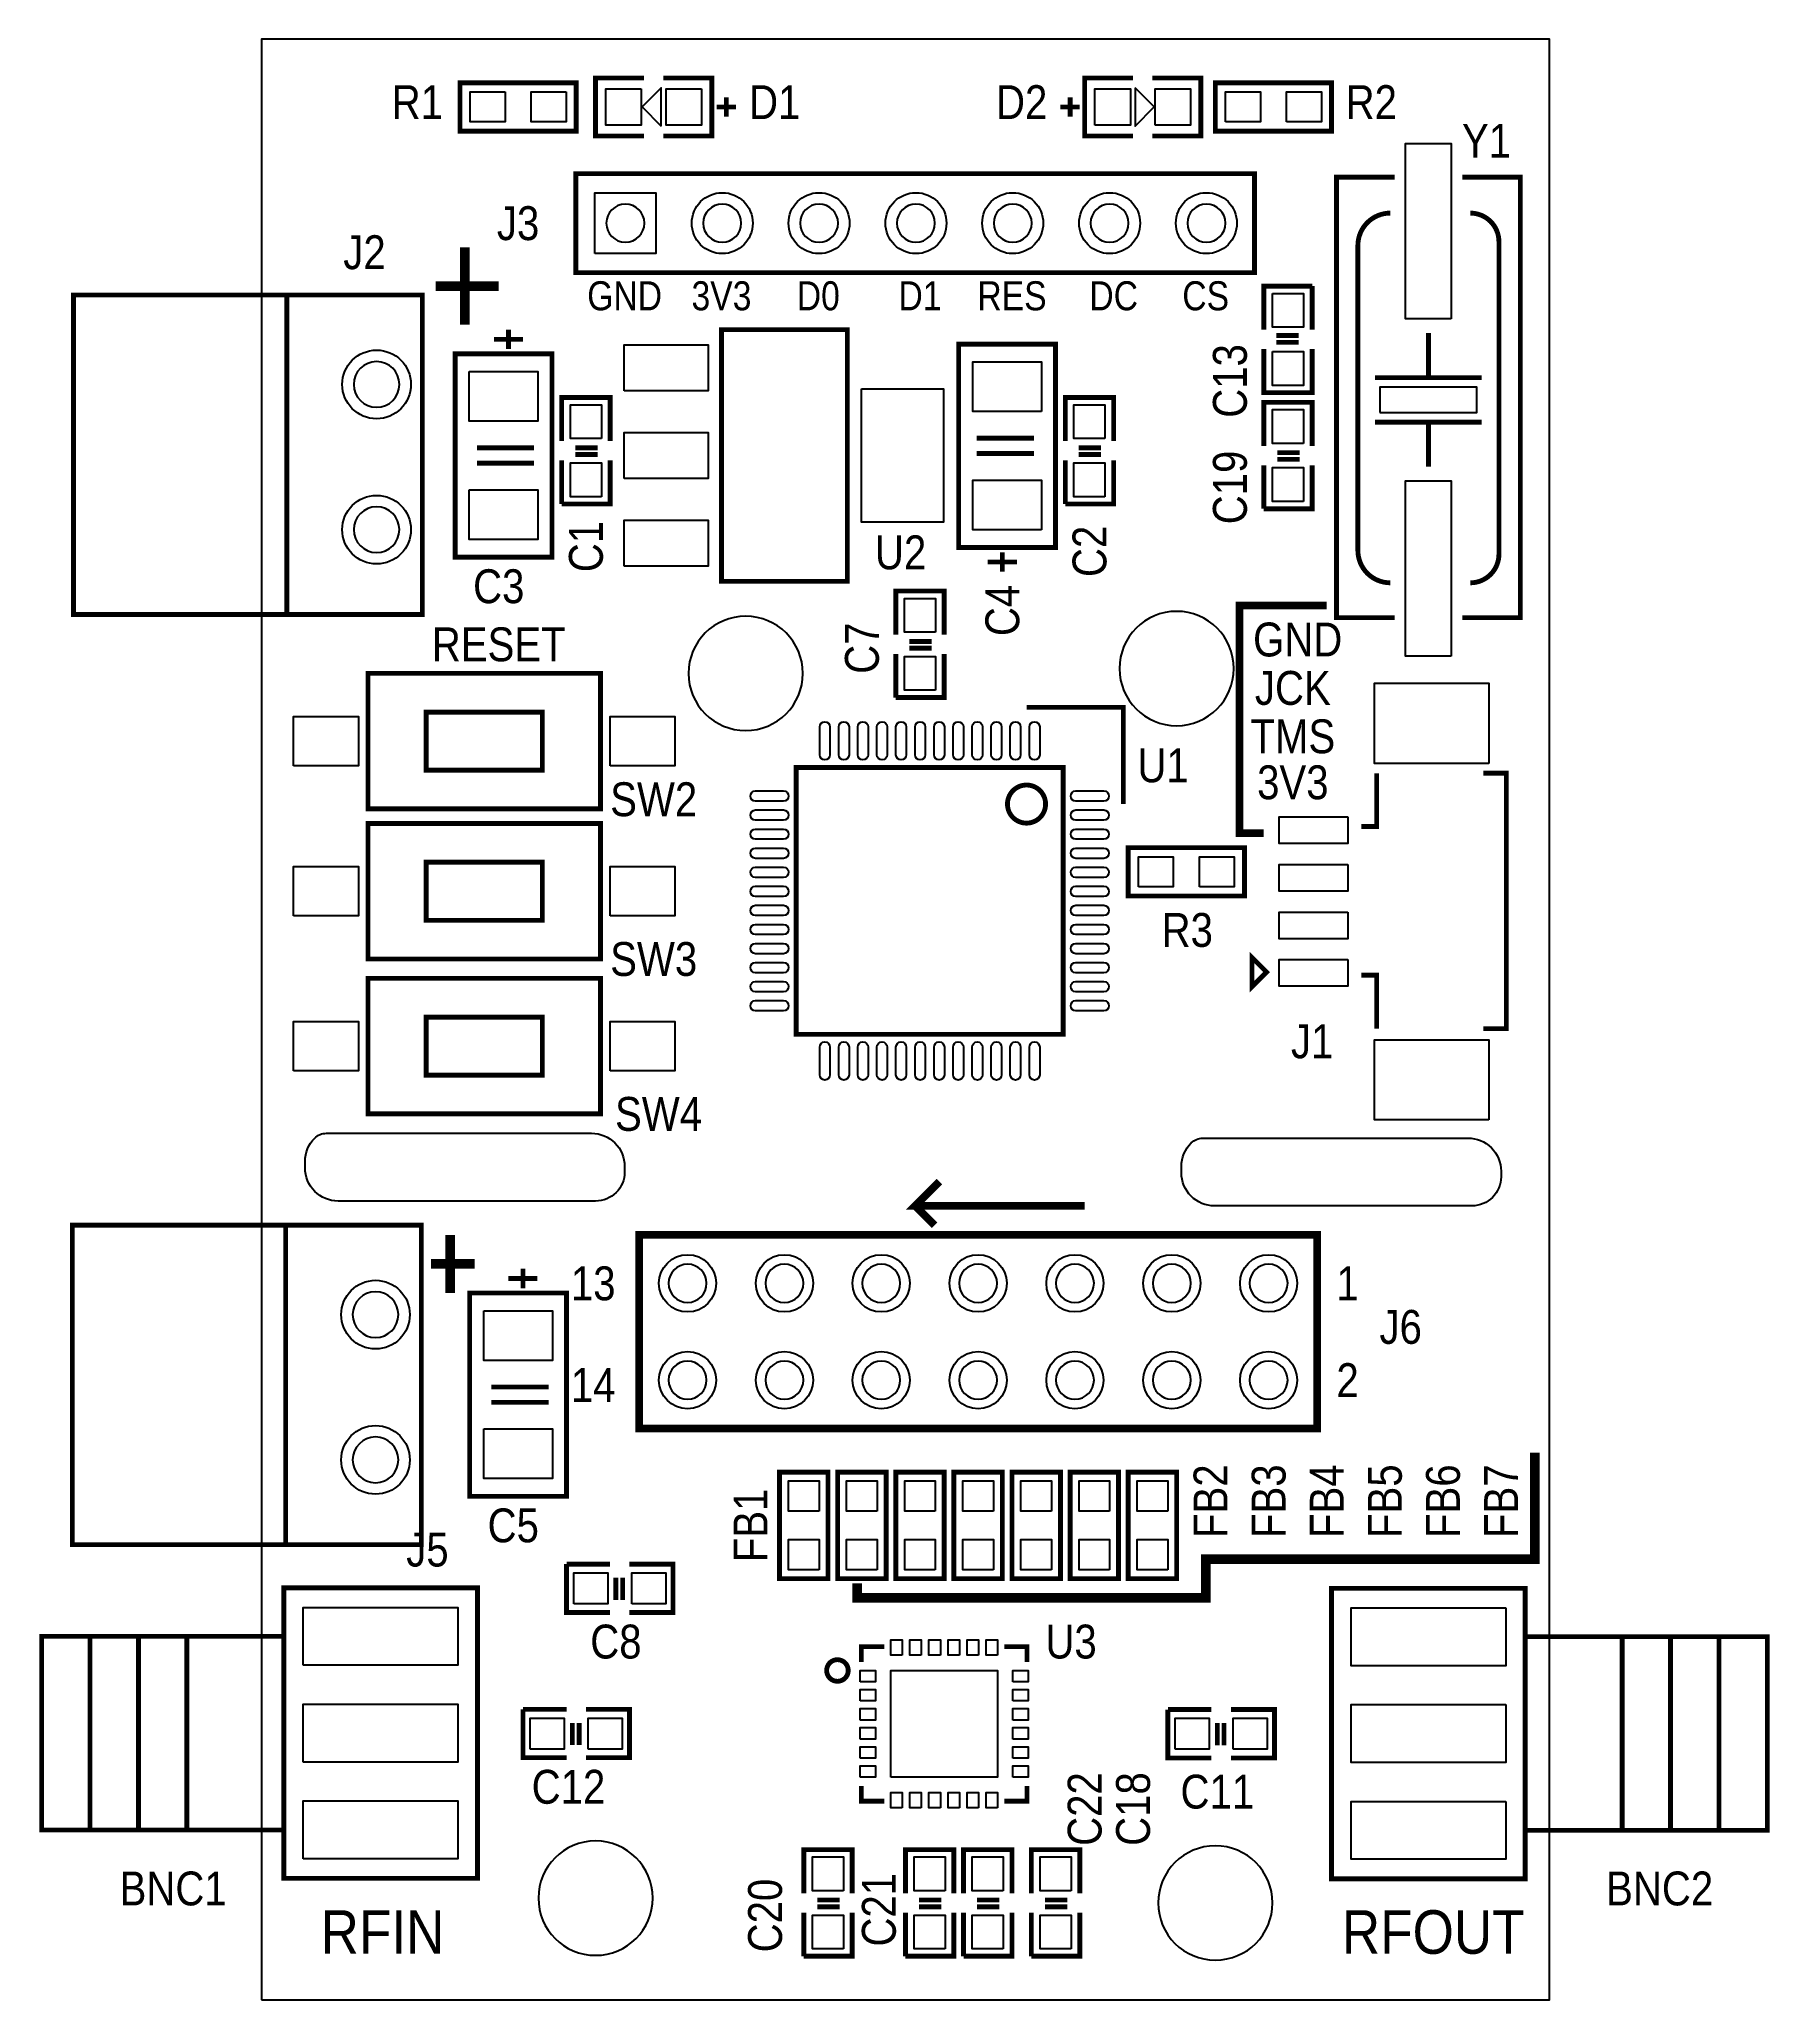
# Model space of a CAD drawing. Extents: x -5.8 to 39.6, y 0 to 51.4.
import ezdxf
from ezdxf.enums import TextEntityAlignment as Align

# ---------------------------------------------------------------- set-up
doc = ezdxf.new("R2010")
doc.units = 0
for name, color, linetype in [('BG_OUTLINE', 6, 'CONTINUOUS'), ('BO_SILKSCREEN_TOP', 7, 'CONTINUOUS'), ('PG_SILKSCREEN_TOP', 7, 'CONTINUOUS'), ('PIN_TOP', 1, 'CONTINUOUS'), ('RE_DISPLAY_TOP', 142, 'CONTINUOUS'), ('RE_SILKSCREEN_TOP', 7, 'CONTINUOUS')]:
    doc.layers.add(name, color=color, linetype=linetype)

msp = doc.modelspace()

# ---------------------------------------------------------------- linework, layer by layer
at = {"layer": 'BG_OUTLINE'}
msp.add_lwpolyline([(0, 0), (33.782, 0), (33.782, 51.435), (0, 51.435), (0, 0)], dxfattribs=at)
for points in [[(14.199997, 34.798, 1), (11.200003, 34.798, 1), (14.199997, 34.798)], [(25.502997, 34.925, 1), (22.503003, 34.925, 1), (25.502997, 34.925)], [(2.54, 22.733), (8.657793, 22.733, -0.198926), (9.271, 22.479, -0.198923), (9.525, 21.865793), (9.525, 21.717, -0.414214), (8.763, 20.955), (2.010207, 20.955, -0.198926), (1.397, 21.209, -0.198923), (1.143, 21.822207), (1.143, 21.992793, -0.198926), (1.397, 22.606, -0.198923), (1.703603, 22.733), (2.54, 22.733)], [(25.527, 22.606), (31.644793, 22.606, -0.198926), (32.258, 22.352, -0.198923), (32.512, 21.738793), (32.512, 21.59, -0.414214), (31.75, 20.828), (24.997207, 20.828, -0.198926), (24.384, 21.082, -0.198923), (24.13, 21.695207), (24.13, 21.865793, -0.198926), (24.384, 22.479, -0.198923), (24.690603, 22.606), (25.527, 22.606)], [(10.262997, 2.667, 1), (7.263003, 2.667, 1), (10.262997, 2.667)], [(26.518997, 2.54, 1), (23.519003, 2.54, 1), (26.518997, 2.54)]]:
    msp.add_lwpolyline(points, format="xyb", dxfattribs=at)
at = {"layer": 'BO_SILKSCREEN_TOP'}
for points, const_width in [([(5.334, 45.974), (5.334, 43.942)], 0.254), ([(4.572, 44.958), (6.223, 44.958)], 0.254), ([(27.94, 36.576), (25.654, 36.576), (25.654, 30.607), (26.289, 30.607)], 0.2032), ([(21.59, 20.828), (17.145, 20.828), (17.78, 21.463)], 0.2032), ([(17.145, 20.828), (17.653, 20.32)], 0.2032), ([(4.953, 20.066), (4.953, 18.542)], 0.254), ([(5.588, 19.304), (4.445, 19.304)], 0.254), ([(15.621, 10.922), (15.621, 10.541), (24.765, 10.541), (24.765, 11.557), (33.401, 11.557), (33.401, 14.351)], 0.254)]:
    msp.add_lwpolyline(points, dxfattribs=dict(at, const_width=const_width))
at = {"layer": 'PG_SILKSCREEN_TOP'}
for points, const_width in [([(10.033, 48.895), (8.763, 48.895), (8.763, 50.419), (10.033, 50.419)], 0.127), ([(10.541, 48.895), (11.811, 48.895), (11.811, 50.419), (10.541, 50.419)], 0.127), ([(22.86, 50.419), (21.59, 50.419), (21.59, 48.895), (22.86, 48.895)], 0.127), ([(23.368, 50.419), (24.638, 50.419), (24.638, 48.895), (23.368, 48.895)], 0.127), ([(8.255, 49.022), (5.207, 49.022), (5.207, 50.292), (8.255, 50.292), (8.255, 49.022)], 0.127), ([(12.192, 49.403), (12.192, 49.911)], 0.127), ([(21.209, 49.911), (21.209, 49.403)], 0.127), ([(25.019, 50.292), (28.067, 50.292), (28.067, 49.022), (25.019, 49.022), (25.019, 50.292)], 0.127), ([(12.446, 49.657), (11.938, 49.657)], 0.127), ([(20.955, 49.657), (21.463, 49.657)], 0.127), ([(8.244942, 47.908997), (26.045058, 47.908997), (26.045058, 45.309003), (8.244942, 45.309003), (8.244942, 47.908997)], 0.127), ([(29.718, 36.2585), (28.194, 36.2585), (28.194, 47.8155), (29.718, 47.8155)], 0.127), ([(31.496, 47.8155), (33.02, 47.8155), (33.02, 36.2585), (31.496, 36.2585)], 0.127), ([(4.218889, 44.722999), (-4.931207, 44.722999), (-4.931207, 36.340999), (4.218889, 36.340999), (4.218889, 44.722999)], 0.127), ([(0.662889, 44.722999), (0.662889, 36.340999)], 0.127), ([(26.289, 43.815), (26.289, 44.958), (27.559, 44.958)], 0.127), ([(27.559, 44.958), (27.559, 43.815)], 0.127), ([(6.477, 43.815), (6.477, 43.307)], 0.127), ([(15.367, 43.815), (15.367, 37.211), (12.065, 37.211), (12.065, 43.815), (15.367, 43.815)], 0.127), ([(27.2034, 43.6626), (26.6192, 43.6626)], 0.127), ([(30.607, 43.726608), (30.607, 42.557395)], 0.127), ([(7.62, 43.18), (7.62, 37.846), (5.08, 37.846), (5.08, 43.18), (7.62, 43.18)], 0.127), ([(6.858, 43.561), (6.096, 43.561)], 0.127), ([(18.288, 38.1), (18.288, 43.434), (20.828, 43.434), (20.828, 38.1), (18.288, 38.1)], 0.127), ([(27.559, 43.307), (27.559, 42.164), (26.289, 42.164), (26.289, 43.307)], 0.127), ([(27.2034, 43.4848), (26.6192, 43.4848)], 0.127), ([(32.004, 42.557395), (29.21, 42.557395)], 0.127), ([(7.874, 40.894), (7.874, 42.037), (9.144, 42.037), (9.144, 40.894)], 0.127), ([(21.082, 40.894), (21.082, 42.037), (22.352, 42.037), (22.352, 40.894)], 0.127), ([(26.289, 40.767), (26.289, 41.91), (27.559, 41.91), (27.559, 40.767)], 0.127), ([(29.21, 41.389605), (32.004, 41.389605)], 0.127), ([(30.607, 40.220392), (30.607, 41.389605)], 0.127), ([(7.1501, 40.712898), (5.650001, 40.712898)], 0.127), ([(8.2296, 40.7162), (8.8138, 40.7162)], 0.127), ([(18.7579, 40.966898), (20.257999, 40.966898)], 0.127), ([(21.4376, 40.7162), (22.0218, 40.7162)], 0.127), ([(26.6446, 40.5892), (27.2288, 40.5892)], 0.127), ([(7.1501, 40.313102), (5.650001, 40.313102)], 0.127), ([(9.144, 40.386), (9.144, 39.243), (7.874, 39.243)], 0.127), ([(7.874, 39.243), (7.874, 40.386)], 0.127), ([(8.2296, 40.5384), (8.8138, 40.5384)], 0.127), ([(18.7579, 40.567102), (20.257999, 40.567102)], 0.127), ([(22.352, 40.386), (22.352, 39.243), (21.082, 39.243)], 0.127), ([(21.082, 39.243), (21.082, 40.386)], 0.127), ([(21.4376, 40.5384), (22.0218, 40.5384)], 0.127), ([(27.559, 40.259), (27.559, 39.116), (26.289, 39.116)], 0.127), ([(26.289, 39.116), (26.289, 40.259)], 0.127), ([(26.6446, 40.4114), (27.2288, 40.4114)], 0.127), ([(19.05, 37.719), (19.812, 37.719)], 0.127), ([(19.431, 37.465), (19.431, 37.973)], 0.127), ([(16.637, 35.814), (16.637, 36.957), (17.907, 36.957), (17.907, 35.814)], 0.127), ([(16.9926, 35.6362), (17.5768, 35.6362)], 0.127), ([(16.9926, 35.4584), (17.5768, 35.4584)], 0.127), ([(17.907, 35.306), (17.907, 34.163), (16.637, 34.163)], 0.127), ([(16.637, 34.163), (16.637, 35.306)], 0.127), ([(2.794, 34.798), (8.89, 34.798), (8.89, 31.242), (2.794, 31.242), (2.794, 34.798)], 0.127), ([(20.066, 33.909), (22.606, 33.909), (22.606, 31.369)], 0.127), ([(4.318, 33.782), (7.366, 33.782), (7.366, 32.258), (4.318, 32.258), (4.318, 33.782)], 0.127), ([(14.025905, 32.329095), (14.025905, 25.328905), (21.026095, 25.328905), (21.026095, 32.329095), (14.025905, 32.329095)], 0.127), ([(28.849091, 30.779009), (29.249091, 30.779009), (29.249091, 32.179006)], 0.127), ([(32.049009, 25.478994), (32.648906, 25.478994), (32.648906, 32.179006), (32.049009, 32.179006)], 0.127), ([(2.794, 30.861), (8.89, 30.861), (8.89, 27.305), (2.794, 27.305), (2.794, 30.861)], 0.127), ([(4.318, 29.845), (7.366, 29.845), (7.366, 28.321), (4.318, 28.321), (4.318, 29.845)], 0.127), ([(22.733, 30.226), (25.781, 30.226), (25.781, 28.956), (22.733, 28.956), (22.733, 30.226)], 0.127), ([(25.981889, 26.581405), (25.981889, 27.343405), (26.362889, 26.962405), (25.981889, 26.581405)], 0.127), ([(2.794, 26.797), (8.89, 26.797), (8.89, 23.241), (2.794, 23.241), (2.794, 26.797)], 0.127), ([(28.849091, 26.878991), (29.249091, 26.878991), (29.249091, 25.478994)], 0.127), ([(4.318, 25.781), (7.366, 25.781), (7.366, 24.257), (4.318, 24.257), (4.318, 25.781)], 0.127), ([(4.191, 20.32), (-4.959096, 20.32), (-4.959096, 11.938), (4.191, 11.938), (4.191, 20.32)], 0.127), ([(0.635, 20.32), (0.635, 11.938)], 0.127), ([(27.686, 14.986), (9.906, 14.986), (9.906, 20.066), (27.686, 20.066), (27.686, 14.986)], 0.199898), ([(6.858, 19.177), (6.858, 18.669)], 0.127), ([(8.001, 18.542), (8.001, 13.208), (5.461, 13.208), (5.461, 18.542), (8.001, 18.542)], 0.127), ([(7.239, 18.923), (6.477, 18.923)], 0.127), ([(7.5311, 16.074898), (6.031001, 16.074898)], 0.127), ([(7.5311, 15.675102), (6.031001, 15.675102)], 0.127), ([(14.859, 11.049), (14.859, 13.843), (13.589, 13.843), (13.589, 11.049), (14.859, 11.049)], 0.127), ([(16.383, 11.049), (16.383, 13.843), (15.113, 13.843), (15.113, 11.049), (16.383, 11.049)], 0.127), ([(17.907, 11.049), (17.907, 13.843), (16.637, 13.843), (16.637, 11.049), (17.907, 11.049)], 0.127), ([(19.431, 11.049), (19.431, 13.843), (18.161, 13.843), (18.161, 11.049), (19.431, 11.049)], 0.127), ([(20.955, 11.049), (20.955, 13.843), (19.685, 13.843), (19.685, 11.049), (20.955, 11.049)], 0.127), ([(22.479, 11.049), (22.479, 13.843), (21.209, 13.843), (21.209, 11.049), (22.479, 11.049)], 0.127), ([(24.003, 11.049), (24.003, 13.843), (22.733, 13.843), (22.733, 11.049), (24.003, 11.049)], 0.127), ([(9.144, 10.16), (8.001, 10.16), (8.001, 11.43)], 0.127), ([(8.001, 11.43), (9.144, 11.43)], 0.127), ([(9.652, 11.43), (10.795, 11.43), (10.795, 10.16), (9.652, 10.16)], 0.127), ([(0.5842, 10.805211), (5.6642, 10.805211), (5.6642, 3.185211), (0.5842, 3.185211), (0.5842, 10.805211)], 0.127), ([(9.2964, 11.0744), (9.2964, 10.4902)], 0.127), ([(9.4742, 11.0744), (9.4742, 10.4902)], 0.127), ([(33.147, 3.175), (28.067, 3.175), (28.067, 10.795), (33.147, 10.795), (33.147, 3.175)], 0.127), ([(0.5842, 9.535211), (-5.7658, 9.535211), (-5.7658, 4.455211), (0.5842, 4.455211)], 0.127), ([(-4.4958, 9.535211), (-4.4958, 4.455211), (-3.2258, 4.455211), (-3.2258, 9.535211), (-1.9558, 9.535211), (-1.9558, 4.455211)], 0.127), ([(16.334003, 9.265895), (15.734005, 9.265895), (15.734005, 8.866099)], 0.127), ([(19.479997, 9.265895), (20.079995, 9.265895), (20.079995, 8.866099)], 0.127), ([(33.147, 4.445), (39.497, 4.445), (39.497, 9.525), (33.147, 9.525)], 0.127), ([(38.227, 4.445), (38.227, 9.525), (36.957, 9.525), (36.957, 4.445), (35.687, 4.445), (35.687, 9.525)], 0.127), ([(8.001, 6.35), (6.858, 6.35), (6.858, 7.62)], 0.127), ([(6.858, 7.62), (8.001, 7.62)], 0.127), ([(8.1534, 7.2644), (8.1534, 6.6802)], 0.127), ([(8.3312, 7.2644), (8.3312, 6.6802)], 0.127), ([(8.509, 7.62), (9.652, 7.62), (9.652, 6.35), (8.509, 6.35)], 0.127), ([(24.9174, 6.344412), (23.7744, 6.344412), (23.7744, 7.614412)], 0.127), ([(23.7744, 7.614412), (24.9174, 7.614412)], 0.127), ([(25.0698, 7.258812), (25.0698, 6.674612)], 0.127), ([(25.2476, 7.258812), (25.2476, 6.674612)], 0.127), ([(25.4254, 7.614412), (26.5684, 7.614412), (26.5684, 6.344412), (25.4254, 6.344412)], 0.127), ([(16.334003, 5.212105), (15.734005, 5.212105), (15.734005, 5.611901)], 0.127), ([(19.479997, 5.212105), (20.079995, 5.212105), (20.079995, 5.611901)], 0.127), ([(14.224, 2.794), (14.224, 3.937), (15.494, 3.937), (15.494, 2.794)], 0.127), ([(16.891, 2.794), (16.891, 3.937), (18.161, 3.937), (18.161, 2.794)], 0.127), ([(18.415, 2.794), (18.415, 3.937), (19.685, 3.937), (19.685, 2.794)], 0.127), ([(20.193, 2.794), (20.193, 3.937), (21.463, 3.937), (21.463, 2.794)], 0.127), ([(14.5796, 2.6162), (15.1638, 2.6162)], 0.127), ([(17.2466, 2.6162), (17.8308, 2.6162)], 0.127), ([(18.7706, 2.6162), (19.3548, 2.6162)], 0.127), ([(20.5486, 2.6162), (21.1328, 2.6162)], 0.127), ([(15.494, 2.286), (15.494, 1.143), (14.224, 1.143)], 0.127), ([(14.224, 1.143), (14.224, 2.286)], 0.127), ([(14.5796, 2.4384), (15.1638, 2.4384)], 0.127), ([(18.161, 2.286), (18.161, 1.143), (16.891, 1.143)], 0.127), ([(16.891, 1.143), (16.891, 2.286)], 0.127), ([(17.2466, 2.4384), (17.8308, 2.4384)], 0.127), ([(19.685, 2.286), (19.685, 1.143), (18.415, 1.143)], 0.127), ([(18.415, 1.143), (18.415, 2.286)], 0.127), ([(18.7706, 2.4384), (19.3548, 2.4384)], 0.127), ([(21.463, 2.286), (21.463, 1.143), (20.193, 1.143)], 0.127), ([(20.193, 1.143), (20.193, 2.286)], 0.127), ([(20.5486, 2.4384), (21.1328, 2.4384)], 0.127)]:
    msp.add_lwpolyline(points, dxfattribs=dict(at, const_width=const_width))
for points in [[(10.486898, 49.156899), (10.486898, 50.157101), (9.987001, 49.657)], [(22.914102, 50.157101), (22.914102, 49.156899), (23.413999, 49.657)], [(29.337, 41.643605), (31.877, 41.643605), (31.877, 42.303395), (29.337, 42.303395)]]:
    msp.add_lwpolyline(points, close=True, dxfattribs=at)
at = {"layer": 'PG_SILKSCREEN_TOP', "const_width": 0.127}
for points in [[(29.607002, 37.173408, -0.414213), (28.757093, 38.023495), (28.757093, 46.023505, -0.414189), (29.607002, 46.873389)], [(31.707099, 37.173408, 0.414173), (32.456907, 37.923495), (32.456907, 46.123606, 0.414107), (31.707099, 46.873389)], [(20.566101, 31.369, 1), (19.565899, 31.369, 1), (20.566101, 31.369)], [(15.389911, 8.638997, 1.00001), (14.8241, 8.638997, 0.99999), (15.389911, 8.638997)]]:
    msp.add_lwpolyline(points, format="xyb", dxfattribs=at)
at = {"layer": 'PIN_TOP'}
for points in [[(6.3881, 50.0507), (6.3881, 49.2633), (5.4737, 49.2633), (5.4737, 50.0507)], [(7.9883, 50.0507), (7.9883, 49.2633), (7.0739, 49.2633), (7.0739, 50.0507)], [(9.962058, 50.132005), (9.962058, 49.181995), (9.032164, 49.181995), (9.032164, 50.132005)], [(11.541836, 50.132005), (11.541836, 49.181995), (10.611942, 49.181995), (10.611942, 50.132005)], [(21.859164, 49.181995), (21.859164, 50.132005), (22.789058, 50.132005), (22.789058, 49.181995)], [(23.438942, 49.181995), (23.438942, 50.132005), (24.368836, 50.132005), (24.368836, 49.181995)], [(25.2857, 49.2633), (25.2857, 50.0507), (26.2001, 50.0507), (26.2001, 49.2633)], [(26.8859, 49.2633), (26.8859, 50.0507), (27.8003, 50.0507), (27.8003, 49.2633)], [(31.206948, 44.101563), (30.007052, 44.101563), (30.007052, 48.701452), (31.206948, 48.701452)], [(8.745017, 45.809052), (8.745017, 47.408948), (10.344912, 47.408948), (10.344912, 45.809052)], [(26.5176, 44.7675), (27.3304, 44.7675), (27.3304, 43.8785), (26.5176, 43.8785)], [(9.515958, 42.213047), (9.515958, 43.412943), (11.715852, 43.412943), (11.715852, 42.213047)], [(26.5176, 43.2435), (27.3304, 43.2435), (27.3304, 42.3545), (26.5176, 42.3545)], [(5.449951, 42.713389), (7.250049, 42.713389), (7.250049, 41.413392), (5.449951, 41.413392)], [(20.458049, 41.667392), (18.657951, 41.667392), (18.657951, 42.967389), (20.458049, 42.967389)], [(15.74104, 42.263047), (17.89115, 42.263047), (17.89115, 38.762953), (15.74104, 38.762953)], [(8.9154, 40.9575), (8.1026, 40.9575), (8.1026, 41.8465), (8.9154, 41.8465)], [(22.1234, 40.9575), (21.3106, 40.9575), (21.3106, 41.8465), (22.1234, 41.8465)], [(27.3304, 40.8305), (26.5176, 40.8305), (26.5176, 41.7195), (27.3304, 41.7195)], [(9.515958, 39.913052), (9.515958, 41.112948), (11.715852, 41.112948), (11.715852, 39.913052)], [(8.9154, 39.4335), (8.1026, 39.4335), (8.1026, 40.3225), (8.9154, 40.3225)], [(22.1234, 39.4335), (21.3106, 39.4335), (21.3106, 40.3225), (22.1234, 40.3225)], [(27.3304, 39.3065), (26.5176, 39.3065), (26.5176, 40.1955), (27.3304, 40.1955)], [(5.449951, 39.612608), (7.250049, 39.612608), (7.250049, 38.312611), (5.449951, 38.312611)], [(20.458049, 38.566611), (18.657951, 38.566611), (18.657951, 39.866608), (20.458049, 39.866608)], [(31.206948, 35.245548), (30.007052, 35.245548), (30.007052, 39.845437), (31.206948, 39.845437)], [(9.515958, 37.613057), (9.515958, 38.812953), (11.715852, 38.812953), (11.715852, 37.613057)], [(17.6784, 35.8775), (16.8656, 35.8775), (16.8656, 36.7665), (17.6784, 36.7665)], [(17.6784, 34.3535), (16.8656, 34.3535), (16.8656, 35.2425), (17.6784, 35.2425)], [(32.191096, 32.437057), (29.191102, 32.437057), (29.191102, 34.537155), (32.191096, 34.537155)], [(0.841883, 32.369989), (0.841883, 33.669986), (2.54188, 33.669986), (2.54188, 32.369989)], [(9.142095, 32.369989), (9.142095, 33.669986), (10.842092, 33.669986), (10.842092, 32.369989)], [(28.491053, 31.037009), (28.491053, 30.337011), (26.690955, 30.337011), (26.690955, 31.037009)], [(22.9997, 29.1973), (22.9997, 29.9847), (23.9141, 29.9847), (23.9141, 29.1973)], [(24.5999, 29.1973), (24.5999, 29.9847), (25.5143, 29.9847), (25.5143, 29.1973)], [(0.841883, 28.432989), (0.841883, 29.732986), (2.54188, 29.732986), (2.54188, 28.432989)], [(9.142095, 28.432989), (9.142095, 29.732986), (10.842092, 29.732986), (10.842092, 28.432989)], [(28.491053, 29.787024), (28.491053, 29.087026), (26.690955, 29.087026), (26.690955, 29.787024)], [(28.491053, 28.535109), (28.491053, 27.835111), (26.690955, 27.835111), (26.690955, 28.535109)], [(28.491053, 27.288909), (28.491053, 26.58891), (26.690955, 26.58891), (26.690955, 27.288909)], [(0.841883, 24.368989), (0.841883, 25.668986), (2.54188, 25.668986), (2.54188, 24.368989)], [(9.142095, 24.368989), (9.142095, 25.668986), (10.842092, 25.668986), (10.842092, 24.368989)], [(32.191096, 23.087063), (29.191102, 23.087063), (29.191102, 25.187161), (32.191096, 25.187161)], [(5.830951, 18.075389), (7.631049, 18.075389), (7.631049, 16.775392), (5.830951, 16.775392)], [(5.830951, 14.974608), (7.631049, 14.974608), (7.631049, 13.674611), (5.830951, 13.674611)], [(14.62405, 12.815849), (13.82395, 12.815849), (13.82395, 13.615949), (14.62405, 13.615949)], [(16.14805, 12.815849), (15.34795, 12.815849), (15.34795, 13.615949), (16.14805, 13.615949)], [(17.67205, 12.815849), (16.87195, 12.815849), (16.87195, 13.615949), (17.67205, 13.615949)], [(19.19605, 12.815849), (18.39595, 12.815849), (18.39595, 13.615949), (19.19605, 13.615949)], [(20.72005, 12.815849), (19.91995, 12.815849), (19.91995, 13.615949), (20.72005, 13.615949)], [(22.24405, 12.815849), (21.44395, 12.815849), (21.44395, 13.615949), (22.24405, 13.615949)], [(23.76805, 12.815849), (22.96795, 12.815849), (22.96795, 13.615949), (23.76805, 13.615949)], [(14.62405, 11.276051), (13.82395, 11.276051), (13.82395, 12.076151), (14.62405, 12.076151)], [(16.14805, 11.276051), (15.34795, 11.276051), (15.34795, 12.076151), (16.14805, 12.076151)], [(17.67205, 11.276051), (16.87195, 11.276051), (16.87195, 12.076151), (17.67205, 12.076151)], [(19.19605, 11.276051), (18.39595, 11.276051), (18.39595, 12.076151), (19.19605, 12.076151)], [(20.72005, 11.276051), (19.91995, 11.276051), (19.91995, 12.076151), (20.72005, 12.076151)], [(22.24405, 11.276051), (21.44395, 11.276051), (21.44395, 12.076151), (22.24405, 12.076151)], [(23.76805, 11.276051), (22.96795, 11.276051), (22.96795, 12.076151), (23.76805, 12.076151)], [(8.1915, 10.3886), (8.1915, 11.2014), (9.0805, 11.2014), (9.0805, 10.3886)], [(9.7155, 10.3886), (9.7155, 11.2014), (10.6045, 11.2014), (10.6045, 10.3886)], [(1.094232, 8.775243), (1.094232, 10.295153), (5.154143, 10.295153), (5.154143, 8.775243)], [(32.636955, 10.284955), (32.636955, 8.765045), (28.577045, 8.765045), (28.577045, 10.284955)], [(16.807091, 9.038996), (16.507092, 9.038996), (16.507092, 9.438996), (16.807091, 9.438996)], [(17.306912, 9.038996), (17.006913, 9.038996), (17.006913, 9.438996), (17.306912, 9.438996)], [(17.807089, 9.038996), (17.50709, 9.038996), (17.50709, 9.438996), (17.807089, 9.438996)], [(18.30691, 9.038996), (18.006911, 9.038996), (18.006911, 9.438996), (18.30691, 9.438996)], [(18.807087, 9.038996), (18.507088, 9.038996), (18.507088, 9.438996), (18.807087, 9.438996)], [(19.306908, 9.038996), (19.006909, 9.038996), (19.006909, 9.438996), (19.306908, 9.438996)], [(15.707004, 8.338896), (15.707004, 8.638896), (16.107004, 8.638896), (16.107004, 8.338896)], [(16.506952, 5.838952), (16.506952, 8.639048), (19.307048, 8.639048), (19.307048, 5.838952)], [(19.706996, 8.338896), (19.706996, 8.638896), (20.106996, 8.638896), (20.106996, 8.338896)], [(1.094232, 6.235243), (1.094232, 7.755153), (5.154143, 7.755153), (5.154143, 6.235243)], [(15.707004, 7.839075), (15.707004, 8.139074), (16.107004, 8.139074), (16.107004, 7.839075)], [(19.706996, 7.839075), (19.706996, 8.139074), (20.106996, 8.139074), (20.106996, 7.839075)], [(32.636955, 7.744955), (32.636955, 6.225045), (28.577045, 6.225045), (28.577045, 7.744955)], [(7.0485, 6.5786), (7.0485, 7.3914), (7.9375, 7.3914), (7.9375, 6.5786)], [(8.5725, 6.5786), (8.5725, 7.3914), (9.4615, 7.3914), (9.4615, 6.5786)], [(15.707004, 7.338898), (15.707004, 7.638898), (16.107004, 7.638898), (16.107004, 7.338898)], [(19.706996, 7.338898), (19.706996, 7.638898), (20.106996, 7.638898), (20.106996, 7.338898)], [(23.9649, 6.573012), (23.9649, 7.385812), (24.8539, 7.385812), (24.8539, 6.573012)], [(25.4889, 6.573012), (25.4889, 7.385812), (26.3779, 7.385812), (26.3779, 6.573012)], [(15.707004, 6.839077), (15.707004, 7.139076), (16.107004, 7.139076), (16.107004, 6.839077)], [(19.706996, 6.839077), (19.706996, 7.139076), (20.106996, 7.139076), (20.106996, 6.839077)], [(15.707004, 6.3389), (15.707004, 6.6389), (16.107004, 6.6389), (16.107004, 6.3389)], [(19.706996, 6.3389), (19.706996, 6.6389), (20.106996, 6.6389), (20.106996, 6.3389)], [(15.707004, 5.839079), (15.707004, 6.139078), (16.107004, 6.139078), (16.107004, 5.839079)], [(19.706996, 5.839079), (19.706996, 6.139078), (20.106996, 6.139078), (20.106996, 5.839079)], [(1.094232, 3.695243), (1.094232, 5.215153), (5.154143, 5.215153), (5.154143, 3.695243)], [(16.807091, 5.039004), (16.507092, 5.039004), (16.507092, 5.439004), (16.807091, 5.439004)], [(17.306912, 5.039004), (17.006913, 5.039004), (17.006913, 5.439004), (17.306912, 5.439004)], [(17.807089, 5.039004), (17.50709, 5.039004), (17.50709, 5.439004), (17.807089, 5.439004)], [(18.30691, 5.039004), (18.006911, 5.039004), (18.006911, 5.439004), (18.30691, 5.439004)], [(18.807087, 5.039004), (18.507088, 5.039004), (18.507088, 5.439004), (18.807087, 5.439004)], [(19.306908, 5.039004), (19.006909, 5.039004), (19.006909, 5.439004), (19.306908, 5.439004)], [(32.636955, 5.204955), (32.636955, 3.685045), (28.577045, 3.685045), (28.577045, 5.204955)], [(15.2654, 2.8575), (14.4526, 2.8575), (14.4526, 3.7465), (15.2654, 3.7465)], [(17.9324, 2.8575), (17.1196, 2.8575), (17.1196, 3.7465), (17.9324, 3.7465)], [(19.4564, 2.8575), (18.6436, 2.8575), (18.6436, 3.7465), (19.4564, 3.7465)], [(21.2344, 2.8575), (20.4216, 2.8575), (20.4216, 3.7465), (21.2344, 3.7465)], [(15.2654, 1.3335), (14.4526, 1.3335), (14.4526, 2.2225), (15.2654, 2.2225)], [(17.9324, 1.3335), (17.1196, 1.3335), (17.1196, 2.2225), (17.9324, 2.2225)], [(19.4564, 1.3335), (18.6436, 1.3335), (18.6436, 2.2225), (19.4564, 2.2225)], [(21.2344, 1.3335), (20.4216, 1.3335), (20.4216, 2.2225), (21.2344, 2.2225)]]:
    msp.add_lwpolyline(points, close=True, dxfattribs=at)
for points in [[(14.64089, 32.663892), (14.64089, 33.393888, -1), (14.910892, 33.393888), (14.910892, 32.663892, -1)], [(15.141092, 32.663892), (15.141092, 33.393888, -1), (15.411094, 33.393888), (15.411094, 32.663892, -1)], [(15.640888, 32.663892), (15.640888, 33.393888, -1), (15.91089, 33.393888), (15.91089, 32.663892, -1)], [(16.14109, 32.663892), (16.14109, 33.393888, -1), (16.411092, 33.393888), (16.411092, 32.663892, -1)], [(16.640912, 32.663892), (16.640912, 33.393888, -1), (16.910914, 33.393888), (16.910914, 32.663892, -1)], [(17.141088, 32.663892), (17.141088, 33.393888, -1), (17.41109, 33.393888), (17.41109, 32.663892, -1)], [(17.64091, 32.663892), (17.64091, 33.393888, -1), (17.910912, 33.393888), (17.910912, 32.663892, -1)], [(18.141086, 32.663892), (18.141086, 33.393888, -1), (18.411088, 33.393888), (18.411088, 32.663892, -1)], [(18.640908, 32.663892), (18.640908, 33.393888, -1), (18.91091, 33.393888), (18.91091, 32.663892, -1)], [(19.14111, 32.663892), (19.14111, 33.393888, -1), (19.411112, 33.393888), (19.411112, 32.663892, -1)], [(19.640906, 32.663892), (19.640906, 33.393888, -1), (19.910908, 33.393888), (19.910908, 32.663892, -1)], [(20.141108, 32.663892), (20.141108, 33.393888, -1), (20.41111, 33.393888), (20.41111, 32.663892, -1)], [(13.691108, 31.444108), (12.961112, 31.444108, -1), (12.961112, 31.71411), (13.691108, 31.71411, -1)], [(22.090888, 31.444108), (21.360892, 31.444108, -1), (21.360892, 31.71411), (22.090888, 31.71411, -1)], [(13.691108, 30.943906), (12.961112, 30.943906, -1), (12.961112, 31.213908), (13.691108, 31.213908, -1)], [(22.090888, 30.943906), (21.360892, 30.943906, -1), (21.360892, 31.213908), (22.090888, 31.213908, -1)], [(13.691108, 30.44411), (12.961112, 30.44411, -1), (12.961112, 30.714112), (13.691108, 30.714112, -1)], [(22.090888, 30.44411), (21.360892, 30.44411, -1), (21.360892, 30.714112), (22.090888, 30.714112, -1)], [(13.691108, 29.943908), (12.961112, 29.943908, -1), (12.961112, 30.21391), (13.691108, 30.21391, -1)], [(22.090888, 29.943908), (21.360892, 29.943908, -1), (21.360892, 30.21391), (22.090888, 30.21391, -1)], [(13.691108, 29.444086), (12.961112, 29.444086, -1), (12.961112, 29.714088), (13.691108, 29.714088, -1)], [(22.090888, 29.444086), (21.360892, 29.444086, -1), (21.360892, 29.714088), (22.090888, 29.714088, -1)], [(13.691108, 28.94391), (12.961112, 28.94391, -1), (12.961112, 29.213912), (13.691108, 29.213912, -1)], [(22.090888, 28.94391), (21.360892, 28.94391, -1), (21.360892, 29.213912), (22.090888, 29.213912, -1)], [(13.691108, 28.444088), (12.961112, 28.444088, -1), (12.961112, 28.71409), (13.691108, 28.71409, -1)], [(22.090888, 28.444088), (21.360892, 28.444088, -1), (21.360892, 28.71409), (22.090888, 28.71409, -1)], [(13.691108, 27.943912), (12.961112, 27.943912, -1), (12.961112, 28.213914), (13.691108, 28.213914, -1)], [(22.090888, 27.943912), (21.360892, 27.943912, -1), (21.360892, 28.213914), (22.090888, 28.213914, -1)], [(13.691108, 27.44409), (12.961112, 27.44409, -1), (12.961112, 27.714092), (13.691108, 27.714092, -1)], [(22.090888, 27.44409), (21.360892, 27.44409, -1), (21.360892, 27.714092), (22.090888, 27.714092, -1)], [(13.691108, 26.943888), (12.961112, 26.943888, -1), (12.961112, 27.21389), (13.691108, 27.21389, -1)], [(22.090888, 26.943888), (21.360892, 26.943888, -1), (21.360892, 27.21389), (22.090888, 27.21389, -1)], [(13.691108, 26.444092), (12.961112, 26.444092, -1), (12.961112, 26.714094), (13.691108, 26.714094, -1)], [(22.090888, 26.444092), (21.360892, 26.444092, -1), (21.360892, 26.714094), (22.090888, 26.714094, -1)], [(13.691108, 25.94389), (12.961112, 25.94389, -1), (12.961112, 26.213892), (13.691108, 26.213892, -1)], [(22.090888, 25.94389), (21.360892, 25.94389, -1), (21.360892, 26.213892), (22.090888, 26.213892, -1)], [(14.64089, 24.264112), (14.64089, 24.994108, -1), (14.910892, 24.994108), (14.910892, 24.264112, -1)], [(15.141092, 24.264112), (15.141092, 24.994108, -1), (15.411094, 24.994108), (15.411094, 24.264112, -1)], [(15.640888, 24.264112), (15.640888, 24.994108, -1), (15.91089, 24.994108), (15.91089, 24.264112, -1)], [(16.14109, 24.264112), (16.14109, 24.994108, -1), (16.411092, 24.994108), (16.411092, 24.264112, -1)], [(16.640912, 24.264112), (16.640912, 24.994108, -1), (16.910914, 24.994108), (16.910914, 24.264112, -1)], [(17.141088, 24.264112), (17.141088, 24.994108, -1), (17.41109, 24.994108), (17.41109, 24.264112, -1)], [(17.64091, 24.264112), (17.64091, 24.994108, -1), (17.910912, 24.994108), (17.910912, 24.264112, -1)], [(18.141086, 24.264112), (18.141086, 24.994108, -1), (18.411088, 24.994108), (18.411088, 24.264112, -1)], [(18.640908, 24.264112), (18.640908, 24.994108, -1), (18.91091, 24.994108), (18.91091, 24.264112, -1)], [(19.14111, 24.264112), (19.14111, 24.994108, -1), (19.411112, 24.994108), (19.411112, 24.264112, -1)], [(19.640906, 24.264112), (19.640906, 24.994108, -1), (19.910908, 24.994108), (19.910908, 24.264112, -1)], [(20.141108, 24.264112), (20.141108, 24.994108, -1), (20.41111, 24.994108), (20.41111, 24.264112, -1)]]:
    msp.add_lwpolyline(points, format="xyb", close=True, dxfattribs=at)
for centre, radius in [((12.084964, 46.609), 0.799948), ((14.624964, 46.609), 0.799948), ((17.164964, 46.609), 0.799948), ((19.704964, 46.609), 0.799948), ((22.244964, 46.609), 0.799948), ((24.784964, 46.609), 0.799948), ((3.018993, 42.378097), 0.900049), ((3.018993, 38.568097), 0.900049), ((11.176, 18.796), 0.750049), ((13.716, 18.796), 0.750049), ((16.256, 18.796), 0.750049), ((18.796, 18.796), 0.750049), ((21.336, 18.796), 0.750049), ((23.876, 18.796), 0.750049), ((26.416, 18.796), 0.750049), ((2.991104, 17.975097), 0.900049), ((11.176, 16.256), 0.750049), ((13.716, 16.256), 0.750049), ((16.256, 16.256), 0.750049), ((18.796, 16.256), 0.750049), ((21.336, 16.256), 0.750049), ((23.876, 16.256), 0.750049), ((26.416, 16.256), 0.750049), ((2.991104, 14.165097), 0.900049)]:
    msp.add_circle(centre, radius, dxfattribs=at)
at = {"layer": 'RE_DISPLAY_TOP'}
for points in [[(10.044963, 46.609, 1), (9.044965, 46.609, 1)], [(12.584963, 46.609, 1), (11.584965, 46.609, 1)], [(15.124963, 46.609, 1), (14.124965, 46.609, 1)], [(17.664963, 46.609, 1), (16.664965, 46.609, 1)], [(20.204963, 46.609, 1), (19.204965, 46.609, 1)], [(22.744963, 46.609, 1), (21.744965, 46.609, 1)], [(25.284963, 46.609, 1), (24.284965, 46.609, 1)], [(3.618941, 42.378097, 1), (2.419045, 42.378097, 1)], [(3.618941, 38.568097, 1), (2.419045, 38.568097, 1)], [(11.675999, 18.796, 1), (10.676001, 18.796, 1)], [(14.215999, 18.796, 1), (13.216001, 18.796, 1)], [(16.755999, 18.796, 1), (15.756001, 18.796, 1)], [(19.295999, 18.796, 1), (18.296001, 18.796, 1)], [(21.835999, 18.796, 1), (20.836001, 18.796, 1)], [(24.375999, 18.796, 1), (23.376001, 18.796, 1)], [(26.915999, 18.796, 1), (25.916001, 18.796, 1)], [(3.591052, 17.975097, 1), (2.391156, 17.975097, 1)], [(11.675999, 16.256, 1), (10.676001, 16.256, 1)], [(14.215999, 16.256, 1), (13.216001, 16.256, 1)], [(16.755999, 16.256, 1), (15.756001, 16.256, 1)], [(19.295999, 16.256, 1), (18.296001, 16.256, 1)], [(21.835999, 16.256, 1), (20.836001, 16.256, 1)], [(24.375999, 16.256, 1), (23.376001, 16.256, 1)], [(26.915999, 16.256, 1), (25.916001, 16.256, 1)], [(3.591052, 14.165097, 1), (2.391156, 14.165097, 1)]]:
    msp.add_lwpolyline(points, format="xyb", close=True, dxfattribs=at)

# ---------------------------------------------------------------- texts
at = {"layer": 'BO_SILKSCREEN_TOP'}
for s, height, width, p in [('GND', 0.762, 0.866667, (9.525, 44.323)), ('3V3', 0.762, 0.866667, (12.065, 44.323)), ('D0', 0.762, 0.866667, (14.605, 44.323)), ('D1', 0.762, 0.866667, (17.272, 44.323)), ('RES', 0.762, 0.866667, (19.685, 44.323)), ('DC', 0.762, 0.866667, (22.352, 44.323)), ('CS', 0.762, 0.866667, (24.765, 44.323)), ('RESET', 0.889, 0.885714, (6.223, 35.1155)), ('GND', 0.889, 0.885714, (27.178, 35.2425)), ('JCK', 0.889, 0.885714, (27.051, 33.9725)), ('TMS', 0.889, 0.885714, (27.051, 32.7025)), ('3V3', 0.889, 0.885714, (27.051, 31.496)), ('RFIN', 1.143, 0.911111, (3.175, 1.2065)), ('RFOUT', 1.143, 0.911111, (30.734, 1.2065))]:
    msp.add_text(s, height=height, dxfattribs=dict(at, width=width)).set_placement(p, align=Align.CENTER)
at = {"layer": 'PG_SILKSCREEN_TOP', "width": 0.885714}
for s, p in [('13', (8.1153, 18.3515)), ('1', (28.194, 18.3515)), ('14', (8.1153, 15.6845)), ('2', (28.194, 15.8115))]:
    msp.add_text(s, height=0.889, dxfattribs=at).set_placement(p)
at = {"layer": 'RE_SILKSCREEN_TOP', "width": 0.885714}
for s, p in [('R1', (3.4163, 49.3395)), ('R2', (28.4353, 49.3395)), ('J2', (2.1463, 45.4025)), ('U1', (22.9743, 31.9405)), ('R3', (23.6093, 27.6225)), ('J6', (29.3243, 17.2085)), ('J5', (3.7973, 11.3665)), ('C8', (8.6233, 8.9535)), ('U3', (20.5613, 8.9535)), ('C12', (7.0866, 5.1435)), ('C11', (24.1046, 5.0165)), ('BNC1', (-3.7211, 2.4765)), ('BNC2', (35.2679, 2.4765))]:
    msp.add_text(s, height=0.889, dxfattribs=at).set_placement(p)
for s, p in [('D1', (13.462, 49.3395)), ('D2', (19.939, 49.3395)), ('Y1', (32.131, 48.3235)), ('J3', (6.731, 46.1645)), ('U2', (16.764, 37.5285)), ('C3', (6.223, 36.6395)), ('SW2', (10.287, 31.0515)), ('SW3', (10.287, 26.8605)), ('J1', (27.559, 24.7015)), ('SW4', (10.414, 22.7965)), ('C5', (6.604, 12.0015))]:
    msp.add_text(s, height=0.889, dxfattribs=at).set_placement(p, align=Align.CENTER)
for s, p in [('C13', (25.8445, 41.5036)), ('C19', (25.8445, 38.7096)), ('C1', (8.9535, 37.4523)), ('C2', (22.1615, 37.3253)), ('C7', (16.1925, 34.7853)), ('C22', (22.0345, 4.0386)), ('C18', (23.3045, 4.0386)), ('C20', (13.6525, 1.2446)), ('C21', (16.637, 1.397))]:
    msp.add_text(s, height=0.889, rotation=90, dxfattribs=at).set_placement(p)
for s, p in [('C4', (19.8755, 36.449)), ('FB2', (25.3365, 13.081)), ('FB3', (26.8605, 13.081)), ('FB4', (28.3845, 13.081)), ('FB5', (29.9085, 13.081)), ('FB6', (31.4325, 13.081)), ('FB7', (32.9565, 13.081)), ('FB1', (13.2715, 12.446))]:
    msp.add_text(s, height=0.889, rotation=90, dxfattribs=at).set_placement(p, align=Align.CENTER)

doc.saveas('drawing.dxf')
